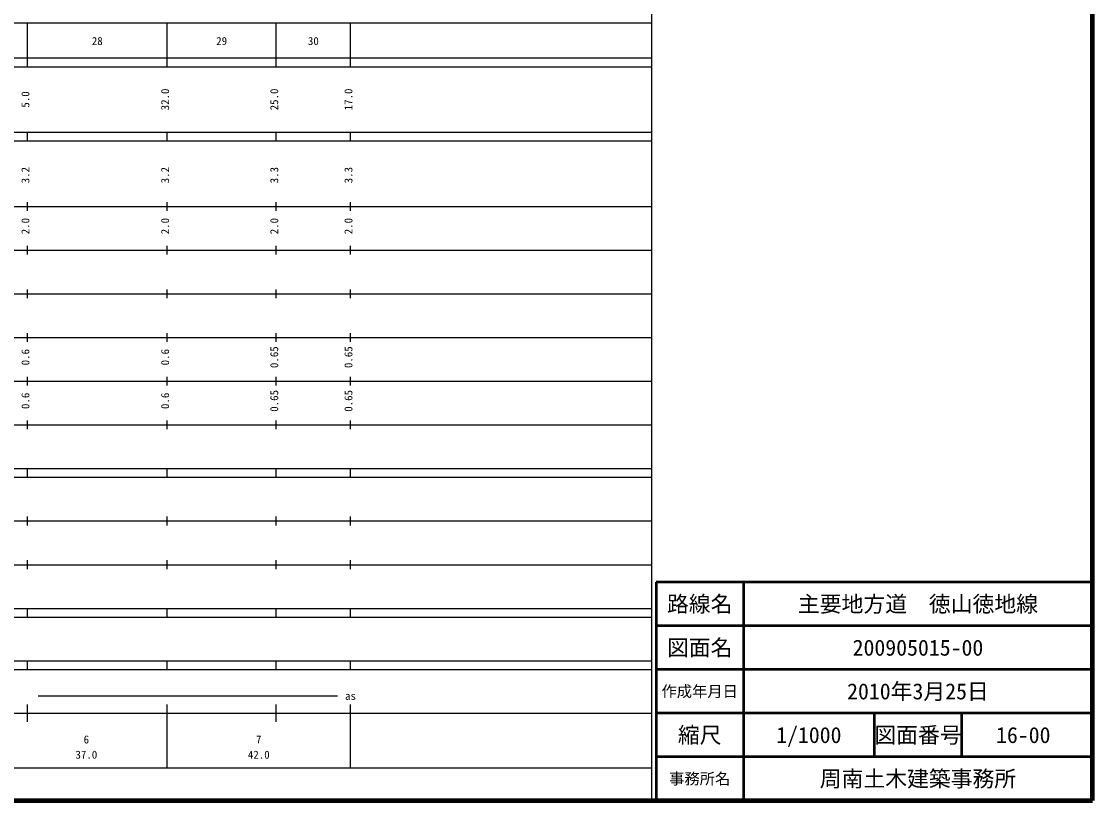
# Model space of a CAD drawing. Units: millimetres on the paper, enlarged 1000 times. Extents: x 40000 to 680000, y 20000 to 380000.
# Drawn here: x 434627 to 680000, y 20000 to 198357 of the extents above; entities that cross this region are included whole.
import ezdxf
from ezdxf.enums import TextEntityAlignment as Align

# ---------------------------------------------------------------- set-up
doc = ezdxf.new("R2010")
doc.units = ezdxf.units.MM
doc.header["$LTSCALE"] = 1000
for name, color, linetype, lineweight in [('M-TTL', 2, 'Continuous', 140), ('M-TTL-BAND', 7, 'Continuous', 25), ('M-TTL-FRAM', 2, 'Continuous', 50), ('M-TTL-LINE', 7, 'Continuous', 50)]:
    doc.layers.add(name, color=color, linetype=linetype, lineweight=lineweight)
doc.layers.add('M-TTL-TXT', color=7, linetype='Continuous')
doc.styles.add('ＭＳ ゴシック', font='')
doc.styles.get('ＭＳ ゴシック').set_extended_font_data('MS Gothic')

msp = doc.modelspace()

# ---------------------------------------------------------------- linework, layer by layer
at = {"layer": 'M-TTL'}
for p, q in [((680000, 20000), (680000, 380000)), ((40000, 20000), (680000, 20000))]:
    msp.add_line(p, q, dxfattribs=at)
at = {"layer": 'M-TTL-BAND'}
for p, q in [((579000, 20000), (579000, 370000)), ((68000, 198000), (579000, 198000)), ((436000, 188000), (436000, 198000)), ((468000, 188000), (468000, 198000)), ((493000, 188000), (493000, 198000)), ((510000, 188000), (510000, 198000)), ((40000, 190000), (579000, 190000)), ((40000, 188000), (579000, 188000)), ((40000, 173000), (579000, 173000)), ((436000, 171000), (436000, 173000)), ((468000, 171000), (468000, 173000)), ((493000, 171000), (493000, 173000)), ((510000, 171000), (510000, 173000)), ((40000, 171000), (579000, 171000)), ((40000, 156000), (579000, 156000)), ((436000, 155000), (436000, 157000)), ((468000, 155000), (468000, 157000)), ((493000, 155000), (493000, 157000)), ((510000, 155000), (510000, 157000)), ((46000, 146000), (579000, 146000)), ((436000, 145000), (436000, 147000)), ((468000, 145000), (468000, 147000)), ((493000, 145000), (493000, 147000)), ((510000, 145000), (510000, 147000)), ((52000, 136000), (579000, 136000)), ((436000, 135000), (436000, 137000)), ((468000, 135000), (468000, 137000)), ((493000, 135000), (493000, 137000)), ((510000, 135000), (510000, 137000)), ((46000, 126000), (579000, 126000)), ((436000, 125000), (436000, 127000)), ((468000, 125000), (468000, 127000)), ((493000, 125000), (493000, 127000)), ((510000, 125000), (510000, 127000)), ((52000, 116000), (579000, 116000)), ((436000, 115000), (436000, 117000)), ((468000, 115000), (468000, 117000)), ((493000, 115000), (493000, 117000)), ((510000, 115000), (510000, 117000)), ((46000, 106000), (579000, 106000)), ((436000, 105000), (436000, 107000)), ((468000, 105000), (468000, 107000)), ((493000, 105000), (493000, 107000)), ((510000, 105000), (510000, 107000)), ((40000, 96000), (579000, 96000)), ((436000, 94000), (436000, 96000)), ((468000, 94000), (468000, 96000)), ((493000, 94000), (493000, 96000)), ((510000, 94000), (510000, 96000)), ((40000, 94000), (579000, 94000)), ((49000, 84000), (579000, 84000)), ((436000, 83000), (436000, 85000)), ((468000, 83000), (468000, 85000)), ((493000, 83000), (493000, 85000)), ((510000, 83000), (510000, 85000)), ((40000, 74000), (579000, 74000)), ((436000, 73000), (436000, 75000)), ((468000, 73000), (468000, 75000)), ((493000, 73000), (493000, 75000)), ((510000, 73000), (510000, 75000)), ((40000, 64000), (579000, 64000)), ((436000, 62000), (436000, 64000)), ((468000, 62000), (468000, 64000)), ((493000, 62000), (493000, 64000)), ((510000, 62000), (510000, 64000)), ((40000, 62000), (579000, 62000)), ((40000, 52000), (579000, 52000)), ((436000, 50000), (436000, 52000)), ((468000, 50000), (468000, 52000)), ((493000, 50000), (493000, 52000)), ((510000, 50000), (510000, 52000)), ((40000, 50000), (579000, 50000)), ((436000, 38000), (436000, 42000)), ((438500, 44000), (507000, 44000)), ((468000, 27500), (468000, 42000)), ((493000, 38000), (493000, 42000)), ((510000, 27500), (510000, 42000)), ((40000, 40000), (579000, 40000)), ((68000, 27500), (579000, 27500))]:
    msp.add_line(p, q, dxfattribs=at)
at = {"layer": 'M-TTL-FRAM'}
for p, q in [((680000, 70000), (580000, 70000)), ((580000, 70000), (580000, 20000))]:
    msp.add_line(p, q, dxfattribs=at)
at = {"layer": 'M-TTL-LINE'}
for p, q in [((600000, 70000), (600000, 20000)), ((680000, 60000), (580000, 60000)), ((680000, 50000), (580000, 50000)), ((680000, 40000), (580000, 40000)), ((630000, 40000), (630000, 30000)), ((650000, 40000), (650000, 30000)), ((680000, 30000), (580000, 30000))]:
    msp.add_line(p, q, dxfattribs=at)

# ---------------------------------------------------------------- texts
at = {"layer": 'M-TTL-BAND', "style": 'ＭＳ ゴシック'}
for s, p in [('28', (452000, 192405)), ('29', (480500, 192405)), ('30', (501500, 192405)), ('as', (510000, 42500)), ('6', (449500, 32523)), ('7', (489000, 32523)), ('37.0', (449500, 29033)), ('42.0', (489000, 29033))]:
    msp.add_text(s, height=1833, dxfattribs=at).set_placement(p, align=Align.BOTTOM_CENTER)
for s, p in [('5.0', (437000, 180500)), ('32.0', (469000, 180500)), ('25.0', (494000, 180500)), ('17.0', (511000, 180500)), ('3.2', (437000, 163174)), ('3.2', (469000, 163174)), ('3.3', (494000, 163174)), ('3.3', (511000, 163174)), ('2.0', (437000, 151500)), ('2.0', (469000, 151500)), ('2.0', (494000, 151500)), ('2.0', (511000, 151500)), ('0.6', (437000, 121500)), ('0.6', (469000, 121500)), ('0.65', (494000, 121500)), ('0.65', (511000, 121500)), ('0.6', (437000, 111500)), ('0.6', (469000, 111500)), ('0.65', (494000, 111500)), ('0.65', (511000, 111500))]:
    msp.add_text(s, height=1833, rotation=90, dxfattribs=at).set_placement(p, align=Align.BOTTOM_CENTER)
at = {"layer": 'M-TTL-TXT', "style": 'ＭＳ ゴシック'}
for s, height, p in [('路線名', 3666, (590000, 65000)), ('路線名', 3666, (590000, 65000)), ('主要地方道\u3000徳山徳地線', 3666, (640000, 65000)), ('図面名', 3666, (590000, 55000)), ('図面名', 3666, (590000, 55000)), ('200905015-00', 3666, (640000, 55000)), ('作成年月日', 2566, (590000, 45000)), ('作成年月日', 2566, (590000, 45000)), ('2010年3月25日', 3666, (640000, 45000)), ('縮尺', 3666, (590000, 35000)), ('縮尺', 3666, (590000, 35000)), ('1/1000', 3666, (615000, 35000)), ('図面番号', 3666, (640000, 35000)), ('図面番号', 3666, (640000, 35000)), ('16-00', 3666, (664125, 35000)), ('周南土木建築事務所', 3666, (640000, 25000)), ('事務所名', 2566, (590000, 25000)), ('事務所名', 2566, (590000, 25000))]:
    msp.add_text(s, height=height, dxfattribs=at).set_placement(p, align=Align.MIDDLE_CENTER)

doc.saveas('drawing.dxf')
